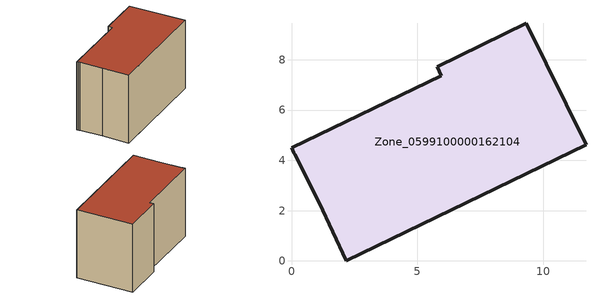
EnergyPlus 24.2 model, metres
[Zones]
Zone_0599100000162104
 floor ground (C_G): 0.08,4.31 0,4.5 5.95,7.37 5.79,7.73 9.34,9.46 11.71,4.63 2.18,0 1.11,2.31 0.14,4.24 z0
 wall outside (C_F): 0,4.5 0.08,4.31 0.14,4.24 1.11,2.31 2.18,0 11.71,4.63 9.34,9.46 5.79,7.73 5.95,7.37 0,4.5 z0:6.73
 roof outside (C_R): 5.95,7.37 0,4.5 0.08,4.31 0.14,4.24 1.11,2.31 2.18,0 11.71,4.63 9.34,9.46 5.79,7.73 z6.73
[BUILDING]
Pand.0599100000162104: North Axis=0; Terrain=City; Loads Convergence Tolerance Value=0.04; Temperature Convergence Tolerance Value=0.4; Solar Distribution=FullExterior; Maximum Number of Warmup Days=25; Minimum Number of Warmup Days=1
[Site:Location]
Rotterdam.The.Hague.AP_ZH_NLD Design_Conditions: Latitude=51.96; Longitude=4.45; Time Zone=1; Elevation=-4.5
[SITE:GROUNDTEMPERATURE:BUILDINGSURFACE]
18, 18, 18, 18, 18, 18, 18, 18, 18, 18, 18, 18
[MATERIAL] Thermal Absorptance=0.9; Solar Absorptance=0.7; Visible Absorptance=0.7
Name | Roughness | Thickness | Conductivity | Density | Specific Heat
G.TI.1975-1991 | MediumSmooth | 0.15 | 0.288461 | 540 | 1210
F.TI.1975-1991 | Rough | 0.3 | 0.230769 | 1920 | 840
R.TI.1975-1991 | MediumRough | 0.2 | 0.153846 | 1500 | 1000
[CONSTRUCTION]
C_G: G.TI.1975-1991
C_F: F.TI.1975-1991
C_R: R.TI.1975-1991
[ZONE]
Zone_0599100000162104: Type=1; Multiplier=1; Ceiling Height=Autocalculate; Volume=Autocalculate; Floor Area=autocalculate; Part of Total Floor Area=Yes
[ZONEINFILTRATION:DESIGNFLOWRATE]
Infil_Zone_0599100000162104: Zone or ZoneList or Space or SpaceList=Zone_0599100000162104; Schedule=AlwaysOn; Design Flow Rate Calculation Method=Flow/Area; Flow Rate per Floor Area=0.003; Constant Term Coefficient=1; Temperature Term Coefficient=0; Velocity Term Coefficient=0; Velocity Squared Term Coefficient=0
[HVACTEMPLATE:ZONE:IDEALLOADSAIRSYSTEM]
Zone_0599100000162104: Maximum Heating Supply Air Temperature=50; Minimum Cooling Supply Air Temperature=13; Maximum Heating Supply Air Humidity Ratio=0.0156; Minimum Cooling Supply Air Humidity Ratio=0.0077; Heating Limit=NoLimit; Cooling Limit=NoLimit; Dehumidification Control Type=ConstantSensibleHeatRatio; Cooling Sensible Heat Ratio=0.7; Dehumidification Setpoint=60; Humidification Control Type=None; Humidification Setpoint=30; Outdoor Air Method=None; Outdoor Air Flow Rate per Person=0.00944; Outdoor Air Flow Rate per Zone Floor Area=0; Outdoor Air Flow Rate per Zone=0; Demand Controlled Ventilation Type=None; Outdoor Air Economizer Type=NoEconomizer; Heat Recovery Type=None; Sensible Heat Recovery Effectiveness=0.7; Latent Heat Recovery Effectiveness=0.65
[ZONECONTROL:THERMOSTAT]
ThermostatControl_Zone_0599100000162104: Zone or ZoneList=Zone_0599100000162104; Control Type Schedule=DualSetpointControlType; Control 1=Thermostat_Zone_0599100000162104; Temperature Difference Between Cutout And Setpoint=0
[THERMOSTATSETPOINT:DUALSETPOINT]
Thermostat_Zone_0599100000162104: Heating Setpoint Temperature Schedule=HeatingSetpoint_Zone_0599100000162104; Cooling Setpoint Temperature Schedule=CoolingSetpoint_Zone_0599100000162104
[SCHEDULE:COMPACT]
HeatingSetpoint_Zone_0599100000162104: Through: 12/31, For: AllDays, Until: 24:00, 21
CoolingSetpoint_Zone_0599100000162104: Through: 12/31, For: AllDays, Until: 24:00, 24
DualSetpointControlType: Through: 12/31, For: AllDays, Until: 24:00, 4
AlwaysOn: Through: 12/31, For: AllDays, Until: 24:00, 1
